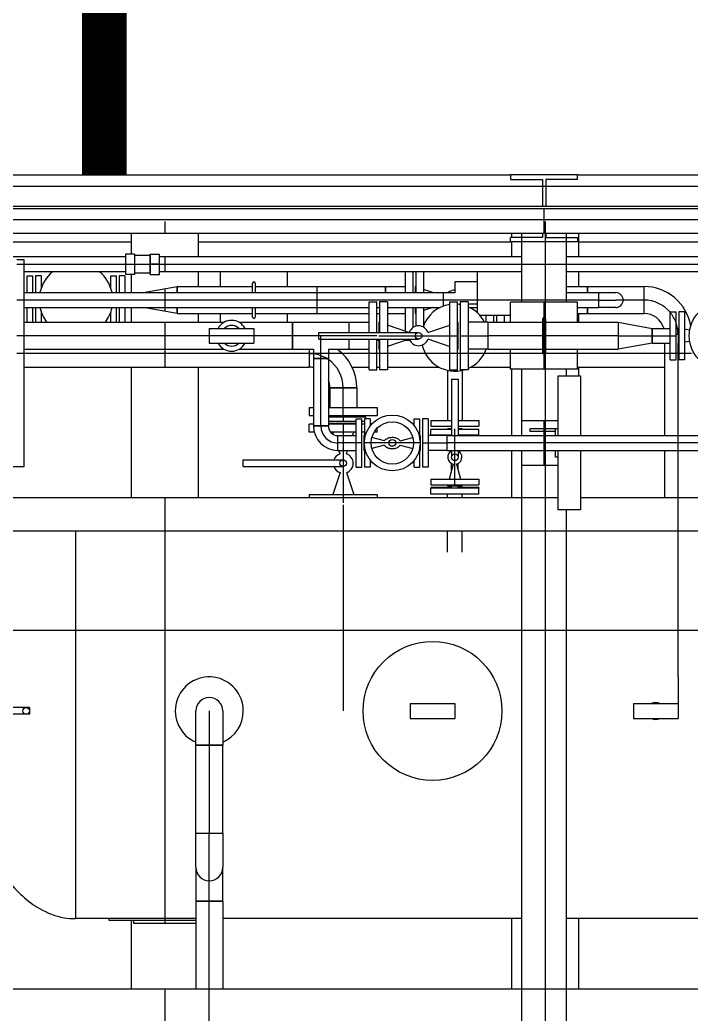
# Model space of a CAD drawing. Header units: inches. Extents: x 517790 to 538444, y 301815 to 302461.
# Drawn here: x 517889.709 to 517891.263, y 302337.104 to 302339.405 of the extents above; entities that cross this region are included whole.
import ezdxf

# ---------------------------------------------------------------- set-up
doc = ezdxf.new("R2010")
doc.units = ezdxf.units.IN
doc.header["$MEASUREMENT"] = 0
doc.layers.add('电气-接地设计-接地线', color=3, linetype='接地线')
doc.layers.add('硅胶总平面底图 工艺装置区', color=253, linetype='Continuous')
doc.styles.add('EESLTYPE', font='TXT.shx')
doc.linetypes.add('接地线', pattern='A,500,["/",EESLTYPE,S=200,R=0,X=0,Y=-100],-200,60,-200', length=960)

msp = doc.modelspace()

# ---------------------------------------------------------------- linework, layer by layer
at = {"layer": '电气-接地设计-接地线', "color": 1, "linetype": '接地线', "ltscale": 0.005, "const_width": 0.1033}
msp.add_lwpolyline([(517889.9046, 302339.0458), (517889.9046, 302341.0091)], dxfattribs=at)
at = {"layer": '硅胶总平面底图 工艺装置区', "color": 253, "linetype": 'Continuous', "lineweight": -3}
for p, q in [((517889.2433, 302339.0458), (517890.8449, 302339.0458)), ((517890.8449, 302339.0458), (517890.8449, 302339.0354)), ((517890.9999, 302339.0458), (517890.8449, 302339.0458)), ((517890.9999, 302339.0458), (517891.3735, 302339.0458)), ((517890.9999, 302339.0354), (517890.9999, 302339.0458)), ((517889.2433, 302339.0199), (517891.3735, 302339.0199)), ((517890.8449, 302339.0354), (517890.9188, 302339.0354)), ((517890.9188, 302339.0354), (517890.9188, 302338.9736)), ((517890.9261, 302339.0354), (517890.9261, 302338.9736)), ((517890.9999, 302339.0354), (517890.9261, 302339.0354)), ((517889.0278, 302338.9736), (517891.6273, 302338.9736)), ((517888.9637, 302338.9683), (517891.6611, 302338.9683)), ((517890.9224, 302338.9113), (517890.9224, 302338.9683)), ((517891.6273, 302338.9424), (517889.0278, 302338.9424)), ((517890.0441, 302338.9381), (517890.0441, 302338.9113)), ((517890.9247, 302338.9381), (517890.9247, 302336.6486)), ((517889.0278, 302338.9113), (517891.6273, 302338.9113)), ((517889.9666, 302338.9113), (517889.9666, 302338.8629)), ((517890.1216, 302338.9113), (517890.1216, 302338.8564)), ((517890.8472, 302338.9113), (517890.8472, 302338.9011)), ((517890.8708, 302338.7513), (517890.8708, 302338.9113)), ((517890.9188, 302338.9113), (517890.9188, 302338.9011)), ((517890.9261, 302338.9113), (517890.9261, 302338.9011)), ((517890.9741, 302338.7513), (517890.9741, 302338.9113)), ((517891.0022, 302338.9113), (517891.0022, 302338.8564)), ((517889.5011, 302338.8908), (517889.9666, 302338.8908)), ((517890.1216, 302338.8908), (517890.8449, 302338.8908)), ((517890.8449, 302338.8908), (517890.8449, 302338.9011)), ((517890.9188, 302338.9011), (517890.8449, 302338.9011)), ((517890.9999, 302338.8908), (517890.8449, 302338.8908)), ((517890.8472, 302338.8908), (517890.8472, 302338.8564)), ((517890.9261, 302338.9011), (517890.9999, 302338.9011)), ((517890.9999, 302338.9011), (517890.9999, 302338.8908)), ((517891.0022, 302338.8908), (517891.3735, 302338.8908)), ((517889.9531, 302338.8629), (517889.9531, 302338.8153)), ((517889.9744, 302338.8629), (517889.9531, 302338.8629)), ((517889.9744, 302338.8629), (517889.9744, 302338.8153)), ((517890.0105, 302338.8596), (517889.9744, 302338.8596)), ((517890.0105, 302338.8153), (517890.0105, 302338.8629)), ((517890.0105, 302338.8629), (517890.0318, 302338.8629)), ((517890.0105, 302338.8596), (517890.0105, 302338.8186)), ((517890.0318, 302338.8153), (517890.0318, 302338.8629)), ((517889.9531, 302338.8564), (517889.2562, 302338.8564)), ((517889.7022, 302338.8506), (517889.7177, 302338.8506)), ((517889.7022, 302338.8391), (517889.7177, 302338.8391)), ((517889.7177, 302338.8506), (517889.7177, 302338.3859)), ((517889.7177, 302338.8391), (517889.9531, 302338.8391)), ((517889.9531, 302338.8391), (517889.9711, 302338.8391)), ((517889.9531, 302338.8391), (517889.9711, 302338.8391)), ((517889.9711, 302338.8391), (517889.9744, 302338.8391)), ((517889.9744, 302338.8391), (517890.0105, 302338.8391)), ((517890.0105, 302338.8469), (517890.0105, 302338.8469)), ((517890.0138, 302338.8391), (517890.0105, 302338.8391)), ((517890.0105, 302338.8391), (517890.0105, 302338.8391)), ((517890.0138, 302338.8391), (517890.0318, 302338.8391)), ((517890.0318, 302338.8391), (517890.0138, 302338.8391)), ((517890.8708, 302338.8564), (517890.0318, 302338.8564)), ((517890.0318, 302338.8391), (517890.8708, 302338.8391)), ((517890.0441, 302338.8564), (517890.0441, 302338.8218)), ((517890.8708, 302338.8391), (517890.9741, 302338.8391)), ((517891.3735, 302338.8564), (517890.9741, 302338.8564)), ((517890.9741, 302338.8391), (517891.3735, 302338.8391)), ((517889.9531, 302338.8218), (517889.7177, 302338.8218)), ((517889.726, 302338.7737), (517889.726, 302338.8122)), ((517889.726, 302338.8122), (517889.7392, 302338.8122)), ((517889.7392, 302338.7737), (517889.7392, 302338.8122)), ((517889.7454, 302338.8122), (517889.7454, 302338.7737)), ((517889.7585, 302338.8122), (517889.7454, 302338.8122)), ((517889.7585, 302338.8122), (517889.7585, 302338.7849)), ((517889.9193, 302338.7849), (517889.9193, 302338.8122)), ((517889.9193, 302338.8122), (517889.9324, 302338.8122)), ((517889.9324, 302338.7737), (517889.9324, 302338.8122)), ((517889.9386, 302338.8122), (517889.9386, 302338.7737)), ((517889.9518, 302338.8122), (517889.9386, 302338.8122)), ((517889.9518, 302338.8122), (517889.9518, 302338.7737)), ((517889.9744, 302338.8153), (517889.9531, 302338.8153)), ((517889.9666, 302338.8153), (517889.9666, 302338.7737)), ((517890.0105, 302338.8186), (517889.9744, 302338.8186)), ((517890.0105, 302338.8314), (517890.0105, 302338.8314)), ((517890.0105, 302338.8153), (517890.0318, 302338.8153)), ((517890.8708, 302338.8218), (517890.0318, 302338.8218)), ((517890.1216, 302338.8218), (517890.1216, 302338.7876)), ((517890.1733, 302338.7876), (517890.1733, 302338.8218)), ((517890.3283, 302338.7876), (517890.3283, 302338.8218)), ((517890.6012, 302338.7737), (517890.6012, 302338.8218)), ((517890.6193, 302338.7737), (517890.6193, 302338.8218)), ((517890.6255, 302338.8218), (517890.6255, 302338.7737)), ((517890.6436, 302338.8218), (517890.6436, 302338.7737)), ((517890.7674, 302338.8218), (517890.7674, 302338.7273)), ((517891.6748, 302338.8218), (517890.9741, 302338.8218)), ((517891.0022, 302338.8218), (517891.0022, 302338.7876)), ((517890.2477, 302338.7737), (517890.2477, 302338.7957)), ((517890.2539, 302338.7957), (517890.2539, 302338.7737)), ((517890.7158, 302338.7987), (517890.7158, 302338.7729)), ((517890.7674, 302338.7987), (517890.7158, 302338.7987)), ((517889.7177, 302338.7737), (517890.7158, 302338.7737)), ((517889.9943, 302338.7737), (517890.073, 302338.7876)), ((517890.0441, 302338.7825), (517890.0441, 302338.7304)), ((517890.073, 302338.7876), (517890.073, 302338.7737)), ((517890.073, 302338.7876), (517890.2477, 302338.7876)), ((517890.073, 302338.7737), (517890.073, 302338.7876)), ((517890.2539, 302338.7876), (517890.396, 302338.7876)), ((517890.396, 302338.7876), (517890.396, 302338.7253)), ((517890.396, 302338.7876), (517890.5553, 302338.7876)), ((517890.5553, 302338.7876), (517890.5553, 302338.7737)), ((517890.5553, 302338.7737), (517890.5553, 302338.7876)), ((517890.5553, 302338.7876), (517890.6012, 302338.7876)), ((517890.6239, 302338.7876), (517890.6239, 302338.7737)), ((517890.6255, 302338.7871), (517890.6239, 302338.7876)), ((517890.6649, 302338.7737), (517890.6436, 302338.7809)), ((517890.7158, 302338.7729), (517890.6899, 302338.7729)), ((517890.6899, 302338.7426), (517890.6899, 302338.7729)), ((517890.9741, 302338.7876), (517891.0225, 302338.7876)), ((517890.9741, 302338.7737), (517891.0487, 302338.7737)), ((517891.0225, 302338.7737), (517891.0225, 302338.7876)), ((517891.0225, 302338.7876), (517891.1537, 302338.7876)), ((517891.0225, 302338.7876), (517891.0225, 302338.7737)), ((517891.0487, 302338.7737), (517891.0487, 302338.7392)), ((517891.0487, 302338.7737), (517891.0881, 302338.7737)), ((517891.0487, 302338.7737), (517891.0487, 302338.7392)), ((517891.1537, 302338.7564), (517891.1537, 302338.7876)), ((517891.1537, 302338.7253), (517891.1537, 302338.7876)), ((517889.7177, 302338.7564), (517889.7022, 302338.7564)), ((517890.6899, 302338.7564), (517889.7177, 302338.7564)), ((517890.5173, 302338.6815), (517890.5173, 302338.7525)), ((517890.5173, 302338.7525), (517890.5354, 302338.7525)), ((517890.5354, 302338.6815), (517890.5354, 302338.7525)), ((517890.5416, 302338.7525), (517890.5416, 302338.6815)), ((517890.5597, 302338.7525), (517890.5416, 302338.7525)), ((517890.5597, 302338.7525), (517890.5597, 302338.6815)), ((517890.9741, 302338.7564), (517890.6899, 302338.7564)), ((517890.7041, 302338.6738), (517890.7041, 302338.7525)), ((517890.7041, 302338.7525), (517890.7222, 302338.7525)), ((517890.7222, 302338.6738), (517890.7222, 302338.7525)), ((517890.7284, 302338.7525), (517890.7284, 302338.6738)), ((517890.7465, 302338.7525), (517890.7284, 302338.7525)), ((517890.7465, 302338.7525), (517890.7465, 302338.6738)), ((517890.7674, 302338.747), (517890.7465, 302338.747)), ((517890.9999, 302338.7513), (517890.8449, 302338.7513)), ((517890.8449, 302338.7049), (517890.8449, 302338.7513)), ((517890.9224, 302338.5963), (517890.9224, 302338.7513)), ((517891.0487, 302338.7564), (517890.9741, 302338.7564)), ((517890.9999, 302338.7049), (517890.9999, 302338.7513)), ((517891.0487, 302338.7564), (517891.0487, 302338.7564)), ((517891.0487, 302338.7564), (517891.0487, 302338.7564)), ((517891.0487, 302338.7564), (517891.0881, 302338.7564)), ((517891.1053, 302338.7564), (517891.0881, 302338.7564)), ((517891.1537, 302338.7564), (517891.1053, 302338.7564)), ((517891.1537, 302338.7564), (517891.1537, 302338.7564)), ((517891.1537, 302338.7253), (517891.1537, 302338.7564)), ((517891.1537, 302338.7564), (517891.1537, 302338.7564)), ((517891.1537, 302338.7564), (517891.1537, 302338.7564)), ((517889.7177, 302338.7392), (517890.5173, 302338.7392)), ((517889.726, 302338.7049), (517889.726, 302338.7392)), ((517889.7392, 302338.7049), (517889.7392, 302338.7392)), ((517889.7454, 302338.7392), (517889.7454, 302338.7049)), ((517889.7585, 302338.728), (517889.7585, 302338.7049)), ((517889.9193, 302338.7049), (517889.9193, 302338.728)), ((517889.9324, 302338.7049), (517889.9324, 302338.7392)), ((517889.9386, 302338.7392), (517889.9386, 302338.7049)), ((517889.9518, 302338.7392), (517889.9518, 302338.7049)), ((517889.9666, 302338.7392), (517889.9666, 302338.7049)), ((517890.073, 302338.7253), (517889.9943, 302338.7392)), ((517890.073, 302338.7392), (517890.073, 302338.7253)), ((517890.073, 302338.7253), (517890.073, 302338.7392)), ((517890.073, 302338.7253), (517890.2477, 302338.7253)), ((517890.1216, 302338.7253), (517890.1216, 302338.7049)), ((517890.1733, 302338.7049), (517890.1733, 302338.7253)), ((517890.2477, 302338.7172), (517890.2477, 302338.7392)), ((517890.2539, 302338.7392), (517890.2539, 302338.7172)), ((517890.2539, 302338.7253), (517890.396, 302338.7253)), ((517890.3283, 302338.7049), (517890.3283, 302338.7253)), ((517890.396, 302338.7253), (517890.5173, 302338.7253)), ((517890.5354, 302338.7392), (517890.5416, 302338.7392)), ((517890.5354, 302338.7253), (517890.5416, 302338.7253)), ((517890.5597, 302338.7392), (517890.6818, 302338.7392)), ((517890.5597, 302338.7253), (517890.6012, 302338.7253)), ((517890.6012, 302338.6842), (517890.6012, 302338.7392)), ((517890.6193, 302338.693), (517890.6193, 302338.7392)), ((517890.6239, 302338.7392), (517890.6239, 302338.7253)), ((517890.6255, 302338.7258), (517890.6239, 302338.7253)), ((517890.6255, 302338.7392), (517890.6255, 302338.6958)), ((517890.6436, 302338.7392), (517890.6436, 302338.6977)), ((517890.6649, 302338.7392), (517890.6436, 302338.7319)), ((517890.7498, 302338.7392), (517890.7674, 302338.7392)), ((517890.7666, 302338.7392), (517890.7674, 302338.7389)), ((517890.7735, 302338.7212), (517890.8449, 302338.7212)), ((517890.788, 302338.7049), (517890.788, 302338.7212)), ((517890.8061, 302338.7049), (517890.8061, 302338.7212)), ((517890.8122, 302338.7212), (517890.8122, 302338.7049)), ((517890.8303, 302338.7212), (517890.8303, 302338.7049)), ((517890.9999, 302338.7392), (517891.0487, 302338.7392)), ((517890.9999, 302338.7253), (517891.0225, 302338.7253)), ((517891.0022, 302338.7253), (517891.0022, 302338.7049)), ((517891.0225, 302338.7253), (517891.0225, 302338.7392)), ((517891.0225, 302338.7392), (517891.0225, 302338.7253)), ((517891.0225, 302338.7253), (517891.1537, 302338.7253)), ((517891.0881, 302338.7392), (517891.0487, 302338.7392)), ((517891.2146, 302338.6738), (517891.2146, 302338.7295)), ((517891.2146, 302338.7295), (517891.2278, 302338.7295)), ((517891.2278, 302338.6738), (517891.2278, 302338.7295)), ((517891.234, 302338.7295), (517891.234, 302338.6738)), ((517891.2472, 302338.7295), (517891.234, 302338.7295)), ((517891.2472, 302338.7295), (517891.2472, 302338.6738)), ((517889.7177, 302338.7049), (517890.1819, 302338.7049)), ((517890.0441, 302338.7049), (517890.0441, 302338.6013)), ((517890.2164, 302338.7049), (517890.3402, 302338.7049)), ((517890.3402, 302338.6426), (517890.3402, 302338.7049)), ((517890.3402, 302338.7049), (517890.4714, 302338.7049)), ((517890.3402, 302338.7049), (517890.3402, 302338.6426)), ((517890.4714, 302338.6815), (517890.4714, 302338.7049)), ((517890.4714, 302338.7049), (517890.5173, 302338.7049)), ((517890.4714, 302338.6815), (517890.4714, 302338.7049)), ((517890.54, 302338.7049), (517890.54, 302338.6815)), ((517890.5416, 302338.7044), (517890.54, 302338.7049)), ((517890.6091, 302338.6815), (517890.5597, 302338.6983)), ((517890.6536, 302338.6811), (517890.7041, 302338.6983)), ((517890.7222, 302338.7044), (517890.7238, 302338.7049)), ((517890.7238, 302338.6738), (517890.7238, 302338.7049)), ((517890.7924, 302338.7049), (517890.7465, 302338.7049)), ((517890.7924, 302338.7049), (517890.7924, 302338.6738)), ((517890.7924, 302338.7049), (517890.7924, 302338.6426)), ((517890.7924, 302338.7049), (517890.9193, 302338.7049)), ((517890.9193, 302338.6345), (517890.9193, 302338.713)), ((517890.9255, 302338.713), (517890.9255, 302338.6345)), ((517890.9255, 302338.7049), (517891.0935, 302338.7049)), ((517891.0935, 302338.7049), (517891.0935, 302338.6738)), ((517891.0935, 302338.7049), (517891.1722, 302338.691)), ((517891.0935, 302338.7049), (517891.0935, 302338.6426)), ((517890.1474, 302338.691), (517890.1991, 302338.691)), ((517890.1474, 302338.691), (517890.1474, 302338.6566)), ((517890.1991, 302338.691), (517890.2508, 302338.691)), ((517890.2508, 302338.691), (517890.2508, 302338.6566)), ((517890.4006, 302338.6738), (517890.4006, 302338.6815)), ((517890.4006, 302338.6815), (517890.6319, 302338.6815)), ((517891.1722, 302338.6738), (517891.1722, 302338.691)), ((517891.1722, 302338.691), (517891.2146, 302338.691)), ((517891.1722, 302338.691), (517891.1722, 302338.6738)), ((517891.2278, 302338.6777), (517891.2324, 302338.6777)), ((517891.2324, 302338.6777), (517891.2278, 302338.6777)), ((517891.2324, 302338.691), (517891.2324, 302338.6565)), ((517891.234, 302338.6908), (517891.2324, 302338.691)), ((517891.2594, 302338.6868), (517891.2472, 302338.6887)), ((517889.7177, 302338.6738), (517889.7022, 302338.6738)), ((517890.1474, 302338.6738), (517889.7177, 302338.6738)), ((517890.1991, 302338.6738), (517890.1474, 302338.6738)), ((517890.1474, 302338.6566), (517890.1991, 302338.6566)), ((517890.1991, 302338.6738), (517890.1991, 302338.6738)), ((517890.1991, 302338.6738), (517890.1991, 302338.6738)), ((517890.2508, 302338.6738), (517890.1991, 302338.6738)), ((517890.1991, 302338.6566), (517890.2508, 302338.6566)), ((517890.3402, 302338.6738), (517890.2508, 302338.6738)), ((517890.3402, 302338.6738), (517890.3402, 302338.6738)), ((517890.4006, 302338.6738), (517890.3402, 302338.6738)), ((517890.3402, 302338.6738), (517890.3402, 302338.6738)), ((517890.4006, 302338.666), (517890.4006, 302338.6738)), ((517890.4714, 302338.6738), (517890.4006, 302338.6738)), ((517890.4006, 302338.666), (517890.6319, 302338.666)), ((517890.4058, 302338.666), (517890.4058, 302338.6738)), ((517890.4058, 302338.6213), (517890.4058, 302338.666)), ((517890.5354, 302338.6738), (517890.4714, 302338.6738)), ((517890.4714, 302338.6738), (517890.4714, 302338.6738)), ((517890.4714, 302338.6426), (517890.4714, 302338.666)), ((517890.4714, 302338.6426), (517890.4714, 302338.666)), ((517890.4714, 302338.6636), (517890.4714, 302338.6636)), ((517890.5173, 302338.595), (517890.5173, 302338.666)), ((517890.5354, 302338.595), (517890.5354, 302338.666)), ((517890.5354, 302338.6636), (517890.54, 302338.6636)), ((517890.54, 302338.6738), (517890.7238, 302338.6738)), ((517890.54, 302338.666), (517890.54, 302338.6426)), ((517890.5416, 302338.666), (517890.5416, 302338.595)), ((517890.5597, 302338.666), (517890.5597, 302338.595)), ((517890.6091, 302338.666), (517890.5597, 302338.6493)), ((517890.6019, 302338.6636), (517890.6113, 302338.6636)), ((517890.6536, 302338.6664), (517890.7041, 302338.6493)), ((517890.7041, 302338.595), (517890.7041, 302338.6738)), ((517890.7222, 302338.595), (517890.7222, 302338.6738)), ((517890.7238, 302338.6426), (517890.7238, 302338.6738)), ((517890.7284, 302338.6738), (517890.7924, 302338.6738)), ((517890.7284, 302338.6738), (517890.7284, 302338.595)), ((517890.7465, 302338.6738), (517890.7465, 302338.595)), ((517890.7924, 302338.6738), (517890.7924, 302338.6426)), ((517890.9193, 302338.6738), (517890.7924, 302338.6738)), ((517890.9255, 302338.6738), (517890.9193, 302338.6738)), ((517891.0935, 302338.6738), (517890.9255, 302338.6738)), ((517891.0935, 302338.6738), (517891.0935, 302338.6738)), ((517891.0935, 302338.6738), (517891.1722, 302338.6738)), ((517891.0935, 302338.6738), (517891.0935, 302338.6426)), ((517891.0935, 302338.6738), (517891.0935, 302338.6738)), ((517891.1722, 302338.6565), (517891.0935, 302338.6426)), ((517891.1722, 302338.6738), (517891.2278, 302338.6738)), ((517891.1722, 302338.6565), (517891.1722, 302338.6738)), ((517891.1722, 302338.6738), (517891.1722, 302338.6565)), ((517891.1722, 302338.6565), (517891.2146, 302338.6565)), ((517891.2013, 302338.6565), (517891.2013, 302338.443)), ((517891.2146, 302338.618), (517891.2146, 302338.6738)), ((517891.2278, 302338.618), (517891.2278, 302338.6738)), ((517891.234, 302338.6568), (517891.2324, 302338.6565)), ((517891.2324, 302338.443), (517891.2324, 302338.6565)), ((517891.234, 302338.6738), (517891.234, 302338.618)), ((517891.2472, 302338.6738), (517891.2472, 302338.618)), ((517891.2594, 302338.6607), (517891.2472, 302338.6588)), ((517889.7177, 302338.6324), (517889.7022, 302338.6324)), ((517889.7177, 302338.6426), (517890.1819, 302338.6426)), ((517890.3787, 302338.6324), (517889.7177, 302338.6324)), ((517890.2164, 302338.6426), (517890.3402, 302338.6426)), ((517890.3402, 302338.6426), (517890.3885, 302338.6426)), ((517890.3787, 302338.6426), (517890.3787, 302338.6013)), ((517890.3787, 302338.6426), (517890.3787, 302338.6013)), ((517890.4554, 302338.6324), (517890.3787, 302338.6324)), ((517890.3787, 302338.6324), (517890.3787, 302338.6324)), ((517890.3787, 302338.6324), (517890.3787, 302338.6324)), ((517890.3885, 302338.6426), (517890.3885, 302338.6213)), ((517890.423, 302338.6426), (517890.4714, 302338.6426)), ((517890.423, 302338.6426), (517890.423, 302338.6213)), ((517890.5173, 302338.6324), (517890.4554, 302338.6324)), ((517890.4714, 302338.6426), (517890.5173, 302338.6426)), ((517890.5354, 302338.6324), (517890.5173, 302338.6324)), ((517890.5416, 302338.6324), (517890.5354, 302338.6324)), ((517890.5416, 302338.6431), (517890.54, 302338.6426)), ((517890.5597, 302338.6324), (517890.5416, 302338.6324)), ((517890.6477, 302338.6324), (517890.5597, 302338.6324)), ((517890.7838, 302338.6324), (517890.6477, 302338.6324)), ((517890.7222, 302338.6431), (517890.7238, 302338.6426)), ((517890.7924, 302338.6426), (517890.7465, 302338.6426)), ((517890.8449, 302338.6324), (517890.7838, 302338.6324)), ((517890.7924, 302338.6426), (517890.9193, 302338.6426)), ((517890.8449, 302338.5963), (517890.8449, 302338.6426)), ((517890.9999, 302338.6324), (517890.8449, 302338.6324)), ((517890.9255, 302338.6426), (517891.0935, 302338.6426)), ((517890.9999, 302338.5963), (517890.9999, 302338.6426)), ((517891.2013, 302338.6324), (517890.9999, 302338.6324)), ((517891.2636, 302338.6324), (517891.2013, 302338.6324)), ((517890.423, 302338.6213), (517890.3885, 302338.6213)), ((517890.3885, 302338.6213), (517890.3885, 302338.4651)), ((517890.3885, 302338.6213), (517890.423, 302338.6213)), ((517890.4058, 302338.4651), (517890.4058, 302338.6213)), ((517890.4058, 302338.6213), (517890.4058, 302338.6213)), ((517890.423, 302338.6213), (517890.423, 302338.4651)), ((517891.2146, 302338.618), (517891.2278, 302338.618)), ((517891.2472, 302338.618), (517891.234, 302338.618)), ((517889.7177, 302338.6013), (517890.3787, 302338.6013)), ((517889.9666, 302338.6013), (517889.9666, 302338.2992)), ((517890.1216, 302338.6013), (517890.1216, 302338.2992)), ((517890.4778, 302338.6013), (517890.5173, 302338.6013)), ((517890.5173, 302338.595), (517890.5354, 302338.595)), ((517890.5354, 302338.6013), (517890.5416, 302338.6013)), ((517890.5597, 302338.595), (517890.5416, 302338.595)), ((517890.5597, 302338.6013), (517890.6791, 302338.6013)), ((517890.6985, 302338.594), (517890.6985, 302338.4776)), ((517890.7041, 302338.595), (517890.7222, 302338.595)), ((517890.7465, 302338.595), (517890.7284, 302338.595)), ((517890.733, 302338.594), (517890.733, 302338.4776)), ((517890.7525, 302338.6013), (517890.8449, 302338.6013)), ((517890.9999, 302338.5963), (517890.8449, 302338.5963)), ((517890.8472, 302338.5963), (517890.8472, 302338.443)), ((517890.8708, 302338.4769), (517890.8708, 302338.5963)), ((517890.9741, 302338.5808), (517890.9741, 302338.5963)), ((517890.9999, 302338.6013), (517891.2013, 302338.6013)), ((517891.0022, 302338.6013), (517891.0022, 302338.5808)), ((517890.708, 302338.5731), (517890.7158, 302338.5731)), ((517890.708, 302338.5731), (517890.708, 302338.443)), ((517890.7158, 302338.5731), (517890.7235, 302338.5731)), ((517890.7235, 302338.5731), (517890.7235, 302338.443)), ((517890.955, 302338.5808), (517891.0067, 302338.5808)), ((517890.955, 302338.443), (517890.955, 302338.5808)), ((517891.0067, 302338.5808), (517891.0067, 302338.443)), ((517890.4263, 302338.5537), (517890.4574, 302338.5537)), ((517890.4263, 302338.5537), (517890.4263, 302338.5078)), ((517890.4886, 302338.5537), (517890.4263, 302338.5537)), ((517890.4574, 302338.4897), (517890.4574, 302338.5537)), ((517890.4574, 302338.5537), (517890.4886, 302338.5537)), ((517890.4574, 302338.5537), (517890.4574, 302338.5537)), ((517890.4574, 302338.5537), (517890.4574, 302338.5537)), ((517890.4886, 302338.5537), (517890.4886, 302338.5078)), ((517890.3787, 302338.5078), (517890.3885, 302338.5078)), ((517890.3787, 302338.5078), (517890.3787, 302338.4897)), ((517890.423, 302338.5078), (517890.4574, 302338.5078)), ((517890.4574, 302338.5078), (517890.5362, 302338.5078)), ((517890.5362, 302338.5078), (517890.5362, 302338.4897)), ((517890.3787, 302338.4897), (517890.3885, 302338.4897)), ((517890.3885, 302338.4692), (517890.3787, 302338.4692)), ((517890.3787, 302338.4511), (517890.3787, 302338.4692)), ((517890.423, 302338.4897), (517890.4574, 302338.4897)), ((517890.4574, 302338.4851), (517890.423, 302338.4851)), ((517890.4574, 302338.4753), (517890.423, 302338.4753)), ((517890.4574, 302338.4692), (517890.423, 302338.4692)), ((517890.4876, 302338.4707), (517890.4263, 302338.4707)), ((517890.4268, 302338.4692), (517890.4263, 302338.4707)), ((517890.4574, 302338.4897), (517890.5362, 302338.4897)), ((517890.4574, 302338.4851), (517890.4574, 302338.4753)), ((517890.5099, 302338.4851), (517890.4574, 302338.4851)), ((517890.4876, 302338.4753), (517890.4574, 302338.4753)), ((517890.4574, 302338.4707), (517890.4574, 302338.443)), ((517890.4876, 302338.4692), (517890.4574, 302338.4692)), ((517890.4876, 302338.4258), (517890.4876, 302338.4815)), ((517890.4876, 302338.4815), (517890.5008, 302338.4815)), ((517890.5008, 302338.4258), (517890.5008, 302338.4815)), ((517890.507, 302338.4753), (517890.5008, 302338.4753)), ((517890.507, 302338.4692), (517890.5008, 302338.4692)), ((517890.507, 302338.4815), (517890.507, 302338.4341)), ((517890.5201, 302338.4815), (517890.507, 302338.4815)), ((517890.5099, 302338.4815), (517890.5099, 302338.4851)), ((517890.5201, 302338.4815), (517890.5201, 302338.4656)), ((517890.5232, 302338.4692), (517890.5201, 302338.4692)), ((517890.6219, 302338.4656), (517890.6219, 302338.4815)), ((517890.6219, 302338.4815), (517890.635, 302338.4815)), ((517890.635, 302338.4341), (517890.635, 302338.4815)), ((517890.6412, 302338.4815), (517890.6412, 302338.4258)), ((517890.6544, 302338.4815), (517890.6412, 302338.4815)), ((517890.6544, 302338.4815), (517890.6544, 302338.4258)), ((517890.66, 302338.4776), (517890.708, 302338.4776)), ((517890.66, 302338.4776), (517890.66, 302338.4644)), ((517890.7235, 302338.4776), (517890.7715, 302338.4776)), ((517890.7715, 302338.4776), (517890.7715, 302338.4644)), ((517890.8703, 302338.4769), (517890.8703, 302338.443)), ((517890.955, 302338.4769), (517890.8703, 302338.4769)), ((517890.9224, 302338.3736), (517890.9224, 302338.4769)), ((517890.3903, 302338.4511), (517890.3787, 302338.4511)), ((517890.3885, 302338.4651), (517890.423, 302338.4651)), ((517890.423, 302338.4651), (517890.3885, 302338.4651)), ((517890.4058, 302338.4651), (517890.4058, 302338.4651)), ((517890.4058, 302338.4651), (517890.4058, 302338.4651)), ((517890.4574, 302338.4511), (517890.4281, 302338.4511)), ((517890.4348, 302338.4456), (517890.433, 302338.4511)), ((517890.4876, 302338.4511), (517890.4574, 302338.4511)), ((517890.4792, 302338.443), (517890.4819, 302338.4511)), ((517890.507, 302338.4511), (517890.5008, 302338.4511)), ((517890.5362, 302338.4511), (517890.5289, 302338.4511)), ((517890.5362, 302338.4511), (517890.5362, 302338.4604)), ((517890.66, 302338.4644), (517890.708, 302338.4644)), ((517890.708, 302338.4567), (517890.66, 302338.4567)), ((517890.66, 302338.4435), (517890.66, 302338.4567)), ((517890.708, 302338.4583), (517890.6985, 302338.4583)), ((517890.6989, 302338.4567), (517890.6985, 302338.4583)), ((517890.7158, 302338.443), (517890.7158, 302338.4583)), ((517890.7235, 302338.4644), (517890.7715, 302338.4644)), ((517890.733, 302338.4583), (517890.7235, 302338.4583)), ((517890.7715, 302338.4567), (517890.7235, 302338.4567)), ((517890.7326, 302338.4567), (517890.733, 302338.4583)), ((517890.7715, 302338.4435), (517890.7715, 302338.4567)), ((517890.9488, 302338.4583), (517890.8899, 302338.4583)), ((517890.8899, 302338.4521), (517890.8899, 302338.4583)), ((517890.9488, 302338.4521), (517890.8899, 302338.4521)), ((517890.9488, 302338.4521), (517890.9488, 302338.4583)), ((517890.9488, 302338.443), (517890.9488, 302338.4583)), ((517890.955, 302338.4583), (517890.9488, 302338.4583)), ((517890.955, 302338.443), (517890.955, 302338.4583)), ((517890.4451, 302338.4085), (517890.4451, 302338.443)), ((517890.4451, 302338.4258), (517890.4451, 302338.443)), ((517890.4451, 302338.443), (517890.4876, 302338.443)), ((517890.4451, 302338.4258), (517890.4451, 302338.4258)), ((517890.4451, 302338.4258), (517890.4451, 302338.4258)), ((517890.5008, 302338.4258), (517890.4451, 302338.4258)), ((517890.4451, 302338.4085), (517890.4451, 302338.4258)), ((517890.4574, 302338.443), (517890.4574, 302338.4085)), ((517890.4876, 302338.37), (517890.4876, 302338.4258)), ((517890.5008, 302338.37), (517890.5008, 302338.4258)), ((517890.5054, 302338.443), (517890.5054, 302338.4258)), ((517890.507, 302338.4426), (517890.5054, 302338.443)), ((517890.6366, 302338.4258), (517890.5054, 302338.4258)), ((517890.5054, 302338.4258), (517890.5054, 302338.4085)), ((517890.5527, 302338.4306), (517890.5235, 302338.4383)), ((517890.5527, 302338.421), (517890.5235, 302338.4133)), ((517890.5893, 302338.4306), (517890.6185, 302338.4383)), ((517890.5893, 302338.421), (517890.6185, 302338.4133)), ((517890.635, 302338.4426), (517890.6366, 302338.443)), ((517890.6366, 302338.4085), (517890.6366, 302338.443)), ((517890.6412, 302338.4258), (517890.6969, 302338.4258)), ((517890.6412, 302338.4258), (517890.6412, 302338.37)), ((517890.6969, 302338.443), (517890.6544, 302338.443)), ((517890.6544, 302338.4258), (517890.6544, 302338.37)), ((517890.708, 302338.4435), (517890.66, 302338.4435)), ((517890.6969, 302338.443), (517890.6969, 302338.4085)), ((517890.6969, 302338.443), (517891.6748, 302338.443)), ((517890.6969, 302338.443), (517890.6969, 302338.4258)), ((517891.6748, 302338.4258), (517890.6969, 302338.4258)), ((517890.6969, 302338.4258), (517890.6969, 302338.4085)), ((517890.7025, 302338.443), (517890.7024, 302338.4435)), ((517890.7158, 302338.4085), (517890.7158, 302338.443)), ((517890.7715, 302338.4435), (517890.7235, 302338.4435)), ((517890.729, 302338.443), (517890.7292, 302338.4435)), ((517891.2324, 302338.4085), (517891.2324, 302338.443)), ((517890.4451, 302338.4085), (517890.4876, 302338.4085)), ((517890.4501, 302338.4006), (517890.4474, 302338.4085)), ((517890.4574, 302338.4085), (517890.4574, 302338.2992)), ((517890.4648, 302338.4006), (517890.4675, 302338.4085)), ((517890.507, 302338.4089), (517890.5054, 302338.4085)), ((517890.507, 302338.4174), (517890.507, 302338.37)), ((517890.635, 302338.37), (517890.635, 302338.4174)), ((517890.635, 302338.4089), (517890.6366, 302338.4085)), ((517890.6969, 302338.4085), (517890.6544, 302338.4085)), ((517890.6969, 302338.4085), (517891.6801, 302338.4085)), ((517890.708, 302338.4085), (517890.708, 302338.3927)), ((517890.7158, 302338.327), (517890.7158, 302338.4085)), ((517890.7235, 302338.4085), (517890.7235, 302338.3927)), ((517890.8472, 302338.4085), (517890.8472, 302338.2992)), ((517890.8703, 302338.4085), (517890.8703, 302338.3736)), ((517890.9488, 302338.3932), (517890.9488, 302338.4085)), ((517890.955, 302338.2708), (517890.955, 302338.4085)), ((517890.955, 302338.3932), (517890.955, 302338.4085)), ((517891.0067, 302338.4085), (517891.0067, 302338.2708)), ((517891.2013, 302338.4085), (517891.2013, 302338.2992)), ((517891.2324, 302338.2992), (517891.2324, 302338.4085)), ((517889.7177, 302338.3859), (517889.7177, 302338.3704)), ((517890.2261, 302338.3789), (517890.2261, 302338.3866)), ((517890.2261, 302338.3866), (517890.4574, 302338.3866)), ((517890.2261, 302338.3711), (517890.2261, 302338.3789)), ((517890.5201, 302338.386), (517890.5201, 302338.37)), ((517890.6219, 302338.37), (517890.6219, 302338.386)), ((517890.7116, 302338.3768), (517890.7024, 302338.3418)), ((517890.708, 302338.3632), (517890.708, 302338.3782)), ((517890.7199, 302338.3768), (517890.7292, 302338.3418)), ((517890.7235, 302338.3632), (517890.7235, 302338.3782)), ((517890.955, 302338.3932), (517890.9488, 302338.3932)), ((517889.7177, 302338.3704), (517889.556, 302338.3704)), ((517890.2261, 302338.3711), (517890.4574, 302338.3711)), ((517890.4501, 302338.3571), (517890.433, 302338.3067)), ((517890.4648, 302338.3571), (517890.4819, 302338.3067)), ((517890.4876, 302338.37), (517890.5008, 302338.37)), ((517890.5201, 302338.37), (517890.507, 302338.37)), ((517890.6219, 302338.37), (517890.635, 302338.37)), ((517890.6544, 302338.37), (517890.6412, 302338.37)), ((517890.955, 302338.3736), (517890.8703, 302338.3736)), ((517890.8708, 302336.4249), (517890.8708, 302338.3736)), ((517890.66, 302338.3418), (517890.7158, 302338.3418)), ((517890.66, 302338.3418), (517890.66, 302338.3286)), ((517890.7158, 302338.3418), (517890.7715, 302338.3418)), ((517890.7715, 302338.3418), (517890.7715, 302338.3286)), ((517890.3787, 302338.3067), (517890.4574, 302338.3067)), ((517890.3787, 302338.3067), (517890.3787, 302338.2992)), ((517890.4574, 302338.3067), (517890.5362, 302338.3067)), ((517890.5362, 302338.3067), (517890.5362, 302338.2992)), ((517890.66, 302338.3286), (517890.7158, 302338.3286)), ((517890.708, 302338.3224), (517890.66, 302338.3224)), ((517890.66, 302338.3224), (517890.66, 302338.3209)), ((517890.7715, 302338.3209), (517890.66, 302338.3209)), ((517890.66, 302338.3077), (517890.66, 302338.3209)), ((517890.7715, 302338.3077), (517890.66, 302338.3077)), ((517890.6989, 302338.3286), (517890.6985, 302338.327)), ((517890.6985, 302338.327), (517890.733, 302338.327)), ((517890.6985, 302338.2992), (517890.6985, 302338.3077)), ((517890.708, 302338.3209), (517890.708, 302338.327)), ((517890.7158, 302338.3286), (517890.7715, 302338.3286)), ((517890.7235, 302338.3209), (517890.7235, 302338.327)), ((517890.7715, 302338.3224), (517890.7235, 302338.3224)), ((517890.7326, 302338.3286), (517890.733, 302338.327)), ((517890.733, 302338.2992), (517890.733, 302338.3077)), ((517890.7715, 302338.3224), (517890.7715, 302338.3209)), ((517890.7715, 302338.3077), (517890.7715, 302338.3209)), ((517890.955, 302338.2992), (517889.5669, 302338.2992)), ((517890.0441, 302338.2992), (517890.0441, 302338.2501)), ((517890.4574, 302338.2992), (517890.4574, 302338.287)), ((517891.8192, 302338.2992), (517891.0067, 302338.2992)), ((517891.2324, 302337.8845), (517891.2324, 302338.2992)), ((517890.4574, 302338.2824), (517890.4574, 302338.2184)), ((517891.0067, 302338.2708), (517890.955, 302338.2708)), ((517890.9741, 302336.4249), (517890.9741, 302338.2708)), ((517890.0441, 302338.2501), (517890.0441, 302337.3408)), ((517891.8192, 302338.2217), (517889.5865, 302338.2217)), ((517889.8375, 302338.2217), (517889.8375, 302337.3253)), ((517889.8375, 302338.2217), (517889.8375, 302337.3253)), ((517890.4574, 302338.2184), (517890.4574, 302337.8845)), ((517890.6985, 302338.1729), (517890.6985, 302338.2217)), ((517890.733, 302338.1729), (517890.733, 302338.2217)), ((517893.2361, 302337.9919), (517889.5883, 302337.9919)), ((517890.4574, 302337.8845), (517890.4574, 302337.8845)), ((517890.4574, 302337.8845), (517890.4574, 302337.8845)), ((517890.4574, 302337.8845), (517890.4574, 302337.8058)), ((517891.2324, 302337.8845), (517891.2324, 302337.8845)), ((517891.2324, 302337.8845), (517891.2324, 302337.8845)), ((517891.2324, 302337.8845), (517891.2324, 302337.823)), ((517890.6124, 302337.823), (517890.6641, 302337.823)), ((517890.6124, 302337.823), (517890.6124, 302337.7886)), ((517890.6641, 302337.823), (517890.7158, 302337.823)), ((517890.7158, 302337.823), (517890.7158, 302337.7886)), ((517891.1291, 302337.823), (517891.1808, 302337.823)), ((517891.1291, 302337.823), (517891.1291, 302337.7886)), ((517891.1808, 302337.823), (517891.2324, 302337.823)), ((517891.2324, 302337.823), (517891.2324, 302337.7886)), ((517889.731, 302337.8135), (517889.6354, 302337.8135)), ((517889.731, 302337.8135), (517889.731, 302337.8058)), ((517889.731, 302337.8058), (517889.731, 302337.798)), ((517890.1163, 302337.727), (517890.1163, 302337.8058)), ((517890.1474, 302337.8058), (517890.1474, 302337.727)), ((517890.1786, 302337.8058), (517890.1786, 302337.727)), ((517889.731, 302337.798), (517889.6354, 302337.798)), ((517890.6124, 302337.7886), (517890.6641, 302337.7886)), ((517890.6641, 302337.7886), (517890.7158, 302337.7886)), ((517891.1291, 302337.7886), (517891.1808, 302337.7886)), ((517891.1808, 302337.7886), (517891.2324, 302337.7886)), ((517890.1163, 302337.727), (517890.1474, 302337.727)), ((517890.1163, 302337.5229), (517890.1163, 302337.727)), ((517890.1786, 302337.727), (517890.1163, 302337.727)), ((517890.1474, 302337.7271), (517890.1474, 302337.7271)), ((517890.1474, 302337.727), (517890.1474, 302337.7271)), ((517890.1474, 302337.727), (517890.1474, 302337.5229)), ((517890.1474, 302337.727), (517890.1786, 302337.727)), ((517890.1786, 302337.5229), (517890.1786, 302337.727)), ((517890.1163, 302337.5229), (517890.1474, 302337.5229)), ((517890.1163, 302337.5229), (517890.1786, 302337.5229)), ((517890.1163, 302337.4441), (517890.1163, 302337.5229)), ((517890.1474, 302337.5229), (517890.1786, 302337.5229)), ((517890.1474, 302337.5229), (517890.1474, 302337.5228)), ((517890.1474, 302337.4441), (517890.1474, 302337.5229)), ((517890.1474, 302337.5228), (517890.1474, 302337.5228)), ((517890.1786, 302337.5229), (517890.1786, 302337.4441)), ((517890.1163, 302337.4441), (517890.1163, 302337.3654)), ((517890.1474, 302337.413), (517890.1474, 302337.4441)), ((517890.1786, 302337.3654), (517890.1786, 302337.4441)), ((517890.1474, 302337.3654), (517890.1474, 302337.413)), ((517890.1786, 302337.3654), (517890.1163, 302337.3654)), ((517890.1163, 302337.3654), (517890.1163, 302337.1625)), ((517890.1163, 302337.3654), (517890.1474, 302337.3654)), ((517890.1474, 302337.1625), (517890.1474, 302337.3654)), ((517890.1474, 302337.3654), (517890.1474, 302337.3654)), ((517890.1474, 302337.3654), (517890.1474, 302337.3654)), ((517890.1474, 302337.3654), (517890.1786, 302337.3654)), ((517890.1786, 302337.3654), (517890.1786, 302337.1625)), ((517890.0441, 302337.3408), (517890.0441, 302337.315)), ((517890.1163, 302337.3253), (517889.8375, 302337.3253)), ((517889.915, 302337.3253), (517889.915, 302337.3221)), ((517889.915, 302337.3221), (517890.1163, 302337.3221)), ((517889.9666, 302337.3221), (517889.9666, 302337.1625)), ((517889.9718, 302337.3221), (517889.9718, 302337.315)), ((517889.9718, 302337.3221), (517889.9718, 302337.315)), ((517890.8708, 302337.3253), (517890.1786, 302337.3253)), ((517890.8472, 302337.3253), (517890.8472, 302337.1625)), ((517892.987, 302337.3253), (517890.9741, 302337.3253)), ((517891.0022, 302337.3253), (517891.0022, 302337.1625)), ((517889.9718, 302337.315), (517890.1163, 302337.315)), ((517889.9718, 302337.315), (517890.1163, 302337.315)), ((517893.5316, 302337.1625), (517888.2616, 302337.1625)), ((517890.0441, 302337.1625), (517890.0441, 302337.085)), ((517890.1474, 302337.085), (517890.1474, 302337.1625))]:
    msp.add_line(p, q, dxfattribs=at)
for centre, radius in [((517891.3358, 302338.6738), 0.0775), ((517890.6319, 302338.6738), 0.00775), ((517890.571, 302338.4258), 0.0646), ((517890.571, 302338.4258), 0.0491), ((517890.571, 302338.4258), 0.00775), ((517890.7158, 302338.3927), 0.00775), ((517890.4574, 302338.3789), 0.00775), ((517890.6641, 302337.8058), 0.1608), ((517889.7233, 302337.8058), 0.00775)]:
    msp.add_circle(centre, radius, dxfattribs=at)
for centre, radius, start, end in [((517889.8389, 302338.7564), 0.0852, 129.8909, 168.3209), ((517889.8389, 302338.7564), 0.0852, 11.6791, 50.1091), ((517890.2508, 302338.7957), 0.0031, 0, 180), ((517890.7158, 302338.7564), 0.023, 90, 131.2857), ((517891.0881, 302338.7564), 0.0173, 270, 90), ((517891.0881, 302338.7564), 0.0173, 0, 90), ((517891.1537, 302338.6777), 0.1099, 10.1827, 90), ((517890.7158, 302338.6695), 0.0775, 98.6764, 161.4138), ((517890.7158, 302338.6695), 0.0775, 80.6569, 85.2566), ((517891.0881, 302338.7564), 0.0173, 270, 0), ((517891.1537, 302338.6777), 0.0787, 39.2764, 90), ((517889.8389, 302338.7564), 0.0852, 191.6791, 217.1635), ((517889.8389, 302338.7564), 0.0852, 322.8365, 348.3209), ((517890.7158, 302338.6695), 0.0775, 27.183, 66.67), ((517891.1537, 302338.6777), 0.0476, 16.2732, 90), ((517891.1537, 302338.6777), 0.0787, 19.6778, 39.2764), ((517890.1991, 302338.6738), 0.0356, 28.8738, 151.1262), ((517890.1991, 302338.6738), 0.0238, 46.4125, 133.5875), ((517890.2508, 302338.7172), 0.0031, 180, 0), ((517890.9224, 302338.713), 0.0031, 0, 180), ((517891.1537, 302338.6777), 0.0787, 0, 19.6778), ((517890.6319, 302338.6738), 0.023, 18.7413, 160.2779), ((517890.1991, 302338.6738), 0.0356, 208.8738, 331.1262), ((517890.1991, 302338.6738), 0.0238, 226.4125, 313.5875), ((517890.6319, 302338.6738), 0.023, 199.7221, 341.2587), ((517890.7158, 302338.6695), 0.0775, 192.8032, 285.9851), ((517890.3787, 302338.5537), 0.0787, 82.8386, 90), ((517890.3787, 302338.5537), 0.0787, 59.1373, 82.8386), ((517890.3787, 302338.5537), 0.1099, 0, 53.9894), ((517890.7158, 302338.6695), 0.0775, 293.33, 339.6655), ((517890.9224, 302338.6345), 0.0031, 180, 0), ((517890.3787, 302338.5537), 0.0787, 59.1226, 59.1373), ((517890.3787, 302338.5537), 0.0787, 55.7366, 59.1226), ((517890.3787, 302338.5537), 0.0787, 0, 55.7366), ((517890.3787, 302338.5537), 0.0476, 78.0919, 90), ((517890.3787, 302338.5537), 0.0476, 0, 21.2734), ((517890.4451, 302338.4651), 0.0566, 180, 270), ((517890.4451, 302338.4651), 0.0394, 180, 270), ((517890.4451, 302338.4651), 0.0221, 180, 270), ((517890.4574, 302338.3789), 0.023, 108.7413, 160.2779), ((517890.4574, 302338.3789), 0.023, 0, 71.2587), ((517890.7158, 302338.3927), 0.0164, 118.1929, 255.2649), ((517890.7158, 302338.3927), 0.0164, 0, 61.8071), ((517890.4574, 302338.3789), 0.023, 288.7413, 0), ((517890.7158, 302338.3927), 0.0164, 284.7351, 0), ((517890.4574, 302338.3789), 0.023, 199.7221, 251.2587), ((517890.1474, 302337.8058), 0.0787, 0, 246.682), ((517890.1474, 302337.8058), 0.0312, 0, 180), ((517890.1474, 302337.8058), 0.0312, 0, 180), ((517891.1808, 302337.8058), 0.0197, 60.9287, 119.0713), ((517890.1474, 302337.8058), 0.0787, 293.318, 0), ((517891.1808, 302337.8058), 0.0197, 240.9287, 299.0713), ((517890.1474, 302337.4441), 0.0312, 180, 0), ((517890.1474, 302337.4441), 0.0312, 180, 0)]:
    msp.add_arc(centre, radius, start, end, dxfattribs=at)
for points, knots in [([(517890.5527, 302338.4306), (517890.5528, 302338.4308), (517890.553, 302338.4311), (517890.5532, 302338.4313), (517890.5539, 302338.4324), (517890.5548, 302338.4334), (517890.556, 302338.4342), (517890.5573, 302338.4353), (517890.559, 302338.4362), (517890.5608, 302338.437), (517890.5631, 302338.4379), (517890.5656, 302338.4385), (517890.5683, 302338.4388), (517890.5714, 302338.4391), (517890.5746, 302338.4388), (517890.5775, 302338.4382), (517890.5803, 302338.4375), (517890.5829, 302338.4364), (517890.5849, 302338.435), (517890.5866, 302338.434), (517890.5879, 302338.4327), (517890.5888, 302338.4313), (517890.589, 302338.4311), (517890.5892, 302338.4308), (517890.5893, 302338.4306)], [0.375756, 0.375756, 0.375756, 0.375756, 0.43862, 0.43862, 0.43862, 0.70005, 0.70005, 0.70005, 1.024067, 1.024067, 1.024067, 1.43199, 1.43199, 1.43199, 1.906884, 1.906884, 1.906884, 2.35788, 2.35788, 2.35788, 2.704097, 2.704097, 2.704097, 2.765837, 2.765837, 2.765837, 2.765837]), ([(517890.5527, 302338.421), (517890.5528, 302338.4207), (517890.553, 302338.4204), (517890.5532, 302338.4202), (517890.5539, 302338.4192), (517890.5548, 302338.4182), (517890.556, 302338.4173), (517890.5573, 302338.4162), (517890.559, 302338.4153), (517890.5608, 302338.4146), (517890.5631, 302338.4136), (517890.5656, 302338.413), (517890.5683, 302338.4128), (517890.5714, 302338.4125), (517890.5746, 302338.4127), (517890.5775, 302338.4134), (517890.5803, 302338.414), (517890.5829, 302338.4151), (517890.5849, 302338.4165), (517890.5866, 302338.4176), (517890.5879, 302338.4188), (517890.5888, 302338.4202), (517890.589, 302338.4205), (517890.5892, 302338.4207), (517890.5893, 302338.421)], [0.375756, 0.375756, 0.375756, 0.375756, 0.43862, 0.43862, 0.43862, 0.70005, 0.70005, 0.70005, 1.024067, 1.024067, 1.024067, 1.43199, 1.43199, 1.43199, 1.906884, 1.906884, 1.906884, 2.35788, 2.35788, 2.35788, 2.704097, 2.704097, 2.704097, 2.765837, 2.765837, 2.765837, 2.765837]), ([(517889.5736, 302337.7024), (517889.5754, 302337.6872), (517889.5778, 302337.6721), (517889.5805, 302337.6573), (517889.5892, 302337.6094), (517889.6022, 302337.5641), (517889.6188, 302337.5234), (517889.6355, 302337.4826), (517889.6557, 302337.4466), (517889.6786, 302337.4171), (517889.7015, 302337.3875), (517889.727, 302337.3644), (517889.754, 302337.3488), (517889.7726, 302337.3381), (517889.7918, 302337.3309), (517889.8113, 302337.3275), (517889.82, 302337.326), (517889.8287, 302337.3253), (517889.8375, 302337.3253)], [4.929136, 4.929136, 4.929136, 4.929136, 5.026548, 5.026548, 5.026548, 5.340708, 5.340708, 5.340708, 5.654867, 5.654867, 5.654867, 5.969026, 5.969026, 5.969026, 6.186136, 6.186136, 6.186136, 6.283185, 6.283185, 6.283185, 6.283185])]:
    msp.add_open_spline(points, degree=3, knots=knots, dxfattribs=at)

doc.saveas('drawing.dxf')
